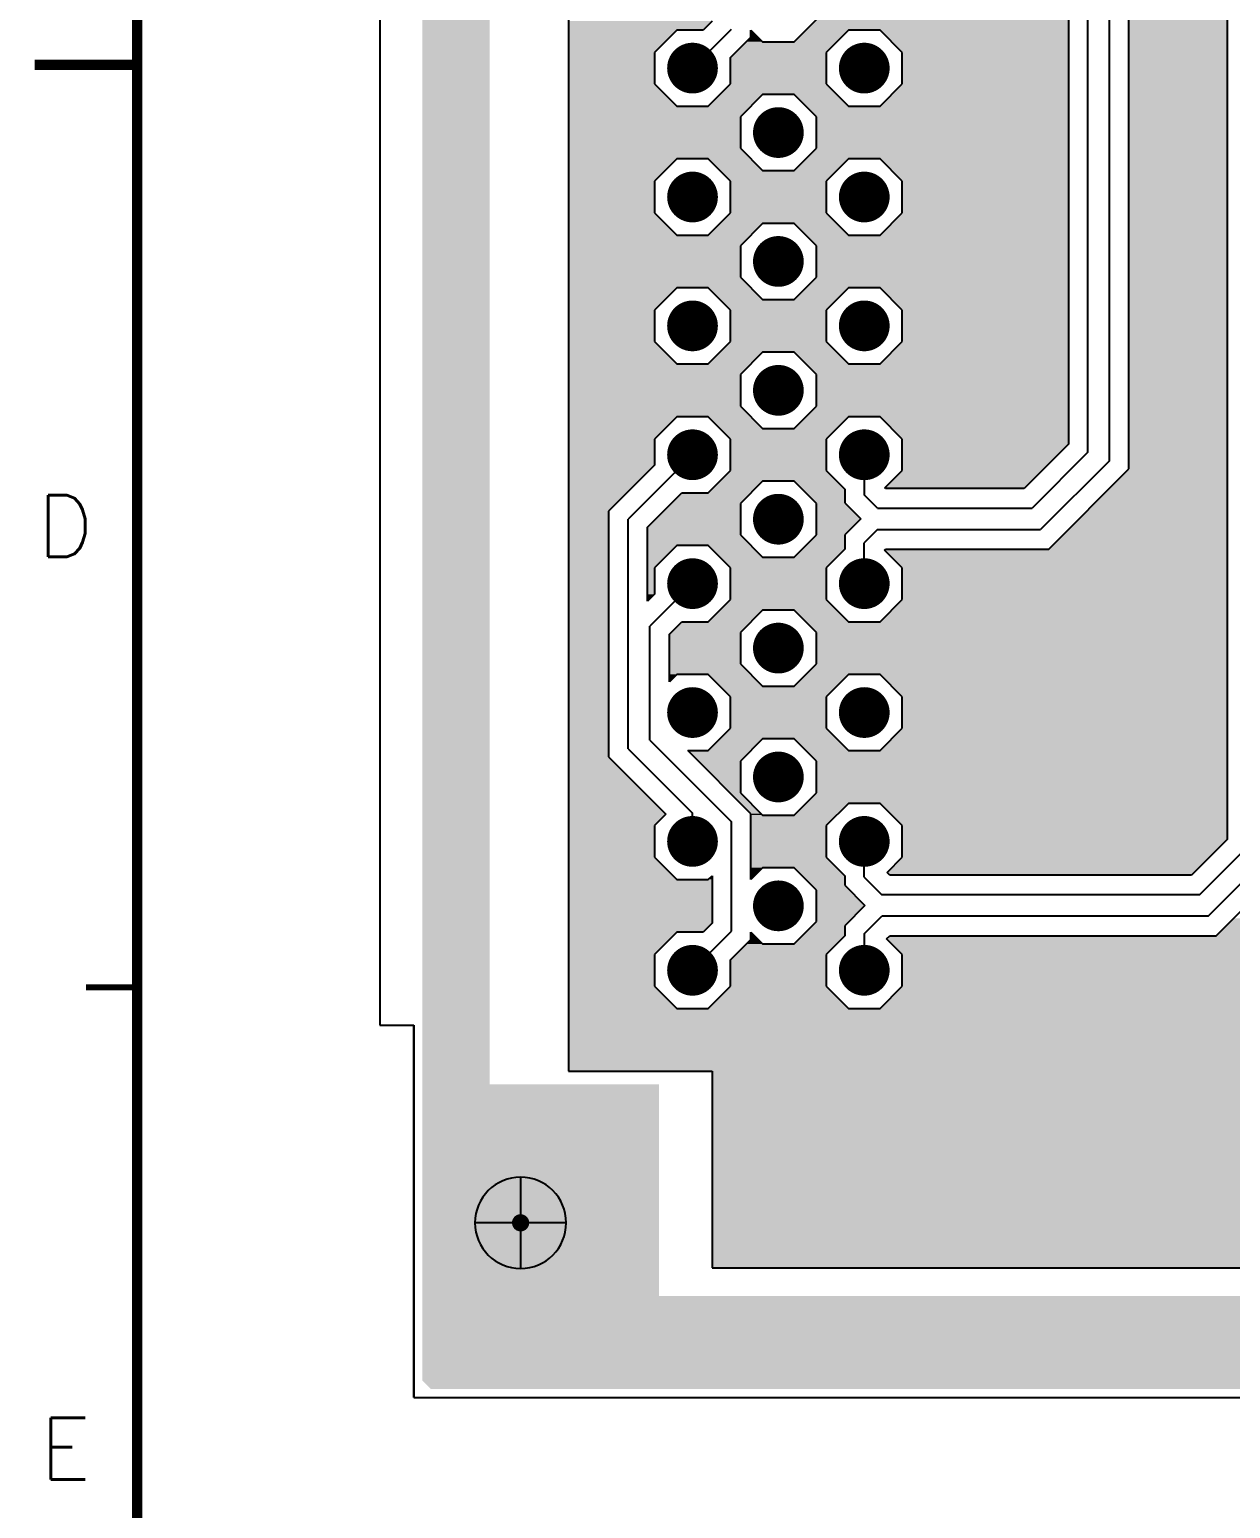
# Model space of a CAD drawing. Extents: x 295 to 953, y 10 to 290.
# Drawn here: x 486.7 to 545.3, y 79.6 to 151.7 of the extents above; entities that cross this region are included whole.
import ezdxf
from ezdxf.enums import TextEntityAlignment as Align

# ---------------------------------------------------------------- set-up
doc = ezdxf.new("R2010")
doc.units = 0
doc.header["$LTSCALE"] = 5
doc.header["$MEASUREMENT"] = 0
doc.layers.get('0').update_dxf_attribs({"linetype": 'CONTINUOUS', "lineweight": 25})
for name, color, linetype in [('L1-TOP_GBR', 7, 'CONTINUOUS'), ('문자', 4, 'CONTINUOUS'), ('테두리', 3, 'CONTINUOUS')]:
    doc.layers.add(name, color=color, linetype=linetype)
doc.styles.get("Standard").update_dxf_attribs({"font": 'simplex.shx'})

# ---------------------------------------------------------------- blocks, each defined once
blk = doc.blocks.new('C')
at = {"layer": '테두리'}
for points, const_width in [([(15, 285), (15, 15), (405, 15), (405, 285), (15, 285)], 0.5), ([(10, 150), (15, 150)], 0.5), ([(12.5, 105), (15, 105)], 0.3)]:
    blk.add_lwpolyline(points, dxfattribs=dict(at, const_width=const_width))
at = {"layer": '문자'}
for s, p in [('D', (11.5, 127.5)), ('E', (11.5, 82.5))]:
    blk.add_text(s, height=3, dxfattribs=at).set_placement(p, align=Align.MIDDLE)

msp = doc.modelspace()

# ---------------------------------------------------------------- linework, layer by layer
for points, const_width in [([(518.463, 149.837, 1), (519.701, 149.837, 1)], 1.238), ([(526.845, 149.837, 1), (528.083, 149.837, 1)], 1.238), ([(522.654, 146.694, 1), (523.892, 146.694, 1)], 1.238), ([(518.463, 143.55, 1), (519.701, 143.55, 1)], 1.238), ([(526.845, 143.55, 1), (528.083, 143.55, 1)], 1.238), ([(522.654, 140.407, 1), (523.892, 140.407, 1)], 1.238), ([(518.463, 137.264, 1), (519.701, 137.264, 1)], 1.238), ([(526.845, 137.264, 1), (528.083, 137.264, 1)], 1.238), ([(522.654, 134.12, 1), (523.892, 134.12, 1)], 1.238), ([(518.463, 130.977, 1), (519.701, 130.977, 1)], 1.238), ([(526.845, 130.977, 1), (528.083, 130.977, 1)], 1.238), ([(522.654, 127.834, 1), (523.892, 127.834, 1)], 1.238), ([(518.463, 124.691, 1), (519.701, 124.691, 1)], 1.238), ([(526.845, 124.691, 1), (528.083, 124.691, 1)], 1.238), ([(522.654, 121.547, 1), (523.892, 121.547, 1)], 1.238), ([(518.463, 118.404, 1), (519.701, 118.404, 1)], 1.238), ([(526.845, 118.404, 1), (528.083, 118.404, 1)], 1.238), ([(522.654, 115.261, 1), (523.892, 115.261, 1)], 1.238), ([(518.463, 112.118, 1), (519.701, 112.118, 1)], 1.238), ([(526.845, 112.118, 1), (528.083, 112.118, 1)], 1.238), ([(522.654, 108.975, 1), (523.892, 108.975, 1)], 1.238), ([(518.463, 105.831, 1), (519.701, 105.831, 1)], 1.238), ([(526.845, 105.831, 1), (528.083, 105.831, 1)], 1.238), ([(510.482, 93.514, 1), (510.901, 93.514, 1)], 0.419)]:
    msp.add_lwpolyline(points, format="xyb", close=True, dxfattribs=dict(const_width=const_width))
at = {"layer": 'L1-TOP_GBR'}
for p, q in [((503.828, 231.85), (503.828, 103.15)), ((503.828, 231.85), (503.828, 103.15)), ((513.026, 230.192), (513.026, 100.914)), ((537.428, 230.82), (537.428, 131.492)), ((538.377, 131.099), (538.377, 230.428)), ((539.425, 130.68), (539.425, 230.009)), ((540.373, 130.288), (540.373, 229.616)), ((545.181, 220.972), (545.181, 112.213)), ((524.042, 151.124), (525.129, 152.211)), ((518.313, 151.693), (517.226, 150.606)), ((519.597, 151.693), (518.313, 151.693)), ((519.082, 149.837), (520.984, 151.739)), ((520.035, 152.132), (519.597, 151.693)), ((521.933, 151.695), (522.504, 151.124)), ((521.933, 151.346), (521.933, 151.695)), ((526.695, 151.693), (525.608, 150.606)), ((528.233, 151.693), (526.695, 151.693)), ((529.32, 150.606), (528.233, 151.693)), ((520.938, 150.352), (521.933, 151.346)), ((522.504, 151.124), (524.042, 151.124)), ((517.226, 150.606), (517.226, 149.068)), ((520.938, 149.068), (520.938, 150.352)), ((525.608, 150.606), (525.608, 149.068)), ((529.32, 149.068), (529.32, 150.606)), ((517.226, 149.068), (518.313, 147.981)), ((519.851, 147.981), (520.938, 149.068)), ((525.608, 149.068), (526.695, 147.981)), ((528.233, 147.981), (529.32, 149.068)), ((518.313, 147.981), (519.851, 147.981)), ((522.504, 148.55), (521.417, 147.462)), ((524.042, 148.55), (522.504, 148.55)), ((525.129, 147.462), (524.042, 148.55)), ((526.695, 147.981), (528.233, 147.981)), ((521.417, 147.462), (521.417, 145.925)), ((525.129, 145.925), (525.129, 147.462)), ((521.417, 145.925), (522.504, 144.837)), ((524.042, 144.837), (525.129, 145.925)), ((518.313, 145.406), (517.226, 144.319)), ((519.851, 145.406), (518.313, 145.406)), ((520.938, 144.319), (519.851, 145.406)), ((526.695, 145.406), (525.608, 144.319)), ((528.233, 145.406), (526.695, 145.406)), ((529.32, 144.319), (528.233, 145.406)), ((517.226, 144.319), (517.226, 142.781)), ((520.938, 142.781), (520.938, 144.319)), ((522.504, 144.837), (524.042, 144.837)), ((525.608, 144.319), (525.608, 142.781)), ((529.32, 142.781), (529.32, 144.319)), ((517.226, 142.781), (518.313, 141.694)), ((519.851, 141.694), (520.938, 142.781)), ((522.504, 142.263), (521.417, 141.176)), ((524.042, 142.263), (522.504, 142.263)), ((525.129, 141.176), (524.042, 142.263)), ((525.608, 142.781), (526.695, 141.694)), ((528.233, 141.694), (529.32, 142.781)), ((518.313, 141.694), (519.851, 141.694)), ((526.695, 141.694), (528.233, 141.694)), ((521.417, 141.176), (521.417, 139.638)), ((525.129, 139.638), (525.129, 141.176)), ((521.417, 139.638), (522.504, 138.551)), ((524.042, 138.551), (525.129, 139.638)), ((518.313, 139.12), (517.226, 138.033)), ((519.851, 139.12), (518.313, 139.12)), ((520.938, 138.033), (519.851, 139.12)), ((522.504, 138.551), (524.042, 138.551)), ((526.695, 139.12), (525.608, 138.033)), ((528.233, 139.12), (526.695, 139.12)), ((529.32, 138.033), (528.233, 139.12)), ((517.226, 138.033), (517.226, 136.495)), ((520.938, 136.495), (520.938, 138.033)), ((525.608, 138.033), (525.608, 136.495)), ((529.32, 136.495), (529.32, 138.033)), ((517.226, 136.495), (518.313, 135.407)), ((519.851, 135.407), (520.938, 136.495)), ((525.608, 136.495), (526.695, 135.407)), ((528.233, 135.407), (529.32, 136.495)), ((522.504, 135.977), (521.417, 134.889)), ((524.042, 135.977), (522.504, 135.977)), ((525.129, 134.889), (524.042, 135.977)), ((518.313, 135.407), (519.851, 135.407)), ((526.695, 135.407), (528.233, 135.407)), ((521.417, 134.889), (521.417, 133.352)), ((525.129, 133.352), (525.129, 134.889)), ((518.313, 132.833), (517.226, 131.746)), ((519.851, 132.833), (518.313, 132.833)), ((520.938, 131.746), (519.851, 132.833)), ((521.417, 133.352), (522.504, 132.264)), ((524.042, 132.264), (525.129, 133.352)), ((526.695, 132.833), (525.608, 131.746)), ((528.233, 132.833), (526.695, 132.833)), ((529.32, 131.746), (528.233, 132.833)), ((522.504, 132.264), (524.042, 132.264)), ((517.226, 131.746), (517.226, 130.462)), ((520.938, 130.208), (520.938, 131.746)), ((525.608, 131.746), (525.608, 130.208)), ((529.32, 130.208), (529.32, 131.746)), ((537.428, 131.492), (535.26, 129.324)), ((519.082, 130.977), (515.939, 127.834)), ((527.464, 130.977), (527.464, 129.03)), ((538.377, 131.099), (535.653, 128.375)), ((539.425, 130.68), (536.072, 127.327)), ((517.226, 130.462), (514.99, 128.227)), ((519.851, 129.121), (520.938, 130.208)), ((525.608, 130.208), (526.515, 129.301)), ((528.469, 129.357), (529.32, 130.208)), ((536.465, 126.379), (540.373, 130.288)), ((516.887, 127.441), (518.567, 129.121)), ((518.567, 129.121), (519.851, 129.121)), ((522.504, 129.69), (521.417, 128.603)), ((524.042, 129.69), (522.504, 129.69)), ((525.129, 128.603), (524.042, 129.69)), ((526.515, 129.301), (526.515, 128.628)), ((528.502, 129.324), (528.469, 129.357)), ((535.26, 129.324), (528.502, 129.324)), ((521.417, 128.603), (521.417, 127.065)), ((525.129, 127.065), (525.129, 128.603)), ((526.515, 128.628), (527.291, 127.852)), ((527.464, 129.03), (527.464, 129.02)), ((528.109, 128.375), (527.464, 129.02)), ((514.99, 128.227), (514.99, 116.248)), ((515.939, 116.64), (515.939, 127.834)), ((527.291, 127.852), (526.515, 127.075)), ((528.109, 128.375), (535.653, 128.375)), ((516.887, 123.838), (516.887, 127.441)), ((521.417, 127.065), (522.504, 125.978)), ((524.042, 125.978), (525.129, 127.065)), ((526.515, 127.075), (526.515, 126.367)), ((528.109, 127.327), (527.464, 126.682)), ((528.109, 127.327), (536.072, 127.327)), ((518.313, 126.547), (517.226, 125.46)), ((519.851, 126.547), (518.313, 126.547)), ((520.938, 125.46), (519.851, 126.547)), ((526.515, 126.367), (525.608, 125.46)), ((527.464, 124.691), (527.464, 126.682)), ((528.452, 126.328), (528.502, 126.379)), ((529.32, 125.46), (528.452, 126.328)), ((528.502, 126.379), (536.465, 126.379)), ((522.504, 125.978), (524.042, 125.978)), ((517.226, 125.46), (517.226, 124.176)), ((520.938, 123.922), (520.938, 125.46)), ((525.608, 125.46), (525.608, 123.922)), ((529.32, 123.922), (529.32, 125.46)), ((517.226, 124.176), (516.887, 123.838)), ((519.082, 124.691), (517.003, 122.612)), ((519.851, 122.835), (520.938, 123.922)), ((522.504, 123.404), (521.417, 122.316)), ((524.042, 123.404), (522.504, 123.404)), ((525.129, 122.316), (524.042, 123.404)), ((525.608, 123.922), (526.695, 122.835)), ((528.233, 122.835), (529.32, 123.922)), ((517.952, 122.219), (518.567, 122.835)), ((518.567, 122.835), (519.851, 122.835)), ((526.695, 122.835), (528.233, 122.835)), ((517.003, 117.059), (517.003, 122.612)), ((517.952, 119.899), (517.952, 122.219)), ((521.417, 122.316), (521.417, 120.779)), ((525.129, 120.779), (525.129, 122.316)), ((521.417, 120.779), (522.504, 119.691)), ((524.042, 119.691), (525.129, 120.779)), ((518.313, 120.26), (517.952, 119.899)), ((519.851, 120.26), (518.313, 120.26)), ((520.938, 119.173), (519.851, 120.26)), ((526.695, 120.26), (525.608, 119.173)), ((528.233, 120.26), (526.695, 120.26)), ((529.32, 119.173), (528.233, 120.26)), ((520.938, 117.635), (520.938, 119.173)), ((522.504, 119.691), (524.042, 119.691)), ((525.608, 119.173), (525.608, 117.635)), ((529.32, 117.635), (529.32, 119.173)), ((519.851, 116.548), (520.938, 117.635)), ((525.608, 117.635), (526.695, 116.548)), ((528.233, 116.548), (529.32, 117.635)), ((517.003, 117.059), (520.984, 113.078)), ((522.504, 117.117), (521.417, 116.03)), ((524.042, 117.117), (522.504, 117.117)), ((525.129, 116.03), (524.042, 117.117)), ((514.99, 116.248), (517.788, 113.449)), ((515.939, 116.64), (519.082, 113.497)), ((518.856, 116.548), (519.851, 116.548)), ((521.933, 113.471), (518.856, 116.548)), ((526.695, 116.548), (528.233, 116.548)), ((521.417, 116.03), (521.417, 114.492)), ((525.129, 114.492), (525.129, 116.03)), ((521.417, 114.492), (522.504, 113.405)), ((524.042, 113.405), (525.129, 114.492)), ((526.695, 113.974), (525.608, 112.887)), ((528.233, 113.974), (526.695, 113.974)), ((529.32, 112.887), (528.233, 113.974)), ((517.788, 113.449), (517.226, 112.887)), ((519.082, 112.118), (519.082, 113.497)), ((521.933, 110.26), (521.933, 113.471)), ((522.504, 113.405), (524.042, 113.405)), ((517.226, 112.887), (517.226, 111.349)), ((520.984, 107.734), (520.984, 113.078)), ((525.608, 112.887), (525.608, 111.349)), ((529.32, 111.349), (529.32, 112.887)), ((527.464, 110.37), (527.464, 112.118)), ((545.181, 112.213), (543.433, 110.464)), ((543.825, 109.516), (546.13, 111.821)), ((517.226, 111.349), (518.313, 110.261)), ((525.608, 111.349), (526.515, 110.441)), ((528.574, 110.603), (529.32, 111.349)), ((544.244, 108.468), (547.178, 111.402)), ((519.851, 110.261), (520.035, 110.446)), ((520.035, 110.446), (520.035, 108.126)), ((522.504, 110.831), (521.933, 110.26)), ((524.042, 110.831), (522.504, 110.831)), ((525.129, 109.743), (524.042, 110.831)), ((526.515, 110.441), (526.515, 109.978)), ((527.464, 110.37), (528.319, 109.516)), ((528.711, 110.464), (528.574, 110.603)), ((543.433, 110.464), (528.711, 110.464)), ((544.637, 107.519), (548.127, 111.009)), ((518.313, 110.261), (519.851, 110.261)), ((525.129, 108.206), (525.129, 109.743)), ((526.515, 109.978), (527.5, 108.993)), ((527.5, 108.993), (526.515, 108.006)), ((543.825, 109.516), (528.319, 109.516)), ((524.042, 107.118), (525.129, 108.206)), ((527.464, 107.613), (528.319, 108.468)), ((544.244, 108.468), (528.319, 108.468)), ((518.313, 107.687), (517.226, 106.6)), ((519.597, 107.687), (518.313, 107.687)), ((519.082, 105.831), (520.984, 107.734)), ((520.035, 108.126), (519.597, 107.687)), ((521.933, 107.689), (522.504, 107.118)), ((521.933, 107.341), (521.933, 107.689)), ((526.515, 107.508), (525.608, 106.6)), ((526.515, 108.006), (526.515, 107.508)), ((527.464, 107.613), (527.464, 105.831)), ((528.556, 107.364), (528.711, 107.519)), ((528.711, 107.519), (544.637, 107.519)), ((520.938, 106.346), (521.933, 107.341)), ((522.504, 107.118), (524.042, 107.118)), ((529.32, 106.6), (528.556, 107.364)), ((517.226, 106.6), (517.226, 105.062)), ((520.938, 105.062), (520.938, 106.346)), ((525.608, 106.6), (525.608, 105.062)), ((529.32, 105.062), (529.32, 106.6)), ((517.226, 105.062), (518.313, 103.975)), ((519.851, 103.975), (520.938, 105.062)), ((525.608, 105.062), (526.695, 103.975)), ((528.233, 103.975), (529.32, 105.062)), ((518.313, 103.975), (519.851, 103.975)), ((526.695, 103.975), (528.233, 103.975)), ((503.828, 103.15), (505.478, 103.15)), ((505.478, 103.15), (505.478, 85)), ((505.478, 85), (505.478, 103.15)), ((513.026, 100.914), (520.039, 100.914)), ((520.039, 100.914), (520.039, 91.311)), ((510.692, 95.741), (510.692, 91.286)), ((512.919, 93.514), (508.464, 93.514)), ((520.039, 91.311), (578.873, 91.311)), ((505.478, 85), (865.178, 85))]:
    msp.add_line(p, q, dxfattribs=at)
for start, end in [(0, 180), (180, 0)]:
    msp.add_arc((510.692, 93.514), 2.227, start, end, dxfattribs=at)
for points in [[(505.89, 100.262), (505.89, 234.738), (509.19, 100.262), (509.19, 234.738)], [(540.373, 130.288), (540.373, 167.541), (545.181, 130.288), (545.181, 167.541)], [(524.611, 151.693), (525.129, 152.211), (537.428, 151.693), (537.428, 152.211)], [(513.026, 151.693), (513.026, 152.132), (519.597, 151.693), (520.035, 152.132)], [(513.026, 150.606), (513.026, 151.693), (517.226, 150.606), (518.313, 151.693)], [(513.026, 151.693), (513.026, 151.693), (518.313, 151.693), (519.597, 151.693)], [(521.933, 151.346), (521.933, 151.695), (522.281, 151.346), (521.933, 151.695)], [(524.042, 151.124), (524.611, 151.693), (526.126, 151.124), (526.695, 151.693)], [(524.611, 151.693), (524.611, 151.693), (526.695, 151.693), (528.233, 151.693)], [(529.32, 150.606), (528.233, 151.693), (537.428, 150.606), (537.428, 151.693)], [(521.192, 150.606), (521.71, 151.124), (525.608, 150.606), (526.126, 151.124)], [(521.71, 151.124), (521.933, 151.346), (522.504, 151.124), (522.281, 151.346)], [(521.71, 151.124), (521.71, 151.124), (524.042, 151.124), (522.504, 151.124)], [(513.026, 149.068), (513.026, 150.606), (517.226, 149.068), (517.226, 150.606)], [(520.938, 150.352), (521.192, 150.606), (525.608, 150.352), (525.608, 150.606)], [(520.938, 149.068), (520.938, 150.352), (525.608, 149.068), (525.608, 150.352)], [(529.32, 149.068), (529.32, 150.606), (537.428, 149.068), (537.428, 150.606)], [(513.026, 147.981), (513.026, 149.068), (518.313, 147.981), (517.226, 149.068)], [(520.42, 148.55), (520.938, 149.068), (526.126, 148.55), (525.608, 149.068)], [(528.233, 147.98), (529.32, 149.068), (537.428, 147.98), (537.428, 149.068)], [(513.026, 147.98), (513.026, 147.981), (519.851, 147.98), (518.313, 147.981)], [(513.026, 147.462), (513.026, 147.98), (521.417, 147.462), (521.935, 147.98)], [(519.851, 147.98), (520.42, 148.55), (521.935, 147.98), (522.504, 148.55)], [(520.42, 148.55), (520.42, 148.55), (522.504, 148.55), (524.042, 148.55)], [(524.611, 147.981), (524.042, 148.55), (526.695, 147.981), (526.126, 148.55)], [(524.611, 147.98), (524.611, 147.981), (528.233, 147.98), (526.695, 147.981)], [(525.129, 147.462), (524.611, 147.98), (537.428, 147.462), (537.428, 147.98)], [(513.026, 145.925), (513.026, 147.462), (521.417, 145.925), (521.417, 147.462)], [(525.129, 145.925), (525.129, 147.462), (537.428, 145.925), (537.428, 147.462)], [(513.026, 145.406), (513.026, 145.925), (521.935, 145.406), (521.417, 145.925)], [(524.611, 145.406), (525.129, 145.925), (537.428, 145.406), (537.428, 145.925)], [(513.026, 144.319), (513.026, 145.406), (517.226, 144.319), (518.313, 145.406)], [(513.026, 145.406), (513.026, 145.406), (518.313, 145.406), (519.851, 145.406)], [(520.42, 144.837), (519.851, 145.406), (522.504, 144.837), (521.935, 145.406)], [(524.042, 144.837), (524.611, 145.406), (526.126, 144.837), (526.695, 145.406)], [(524.611, 145.406), (524.611, 145.406), (526.695, 145.406), (528.233, 145.406)], [(529.32, 144.319), (528.233, 145.406), (537.428, 144.319), (537.428, 145.406)], [(513.026, 142.781), (513.026, 144.319), (517.226, 142.781), (517.226, 144.319)], [(520.938, 144.319), (520.42, 144.837), (525.608, 144.319), (526.126, 144.837)], [(520.42, 144.837), (520.42, 144.837), (524.042, 144.837), (522.504, 144.837)], [(520.938, 142.781), (520.938, 144.319), (525.608, 142.781), (525.608, 144.319)], [(529.32, 142.781), (529.32, 144.319), (537.428, 142.781), (537.428, 144.319)], [(513.026, 141.694), (513.026, 142.781), (518.313, 141.694), (517.226, 142.781)], [(519.851, 141.694), (520.42, 142.263), (521.935, 141.694), (522.504, 142.263)], [(520.42, 142.263), (520.938, 142.781), (526.126, 142.263), (525.608, 142.781)], [(520.42, 142.263), (520.42, 142.263), (522.504, 142.263), (524.042, 142.263)], [(524.611, 141.694), (524.042, 142.263), (526.695, 141.694), (526.126, 142.263)], [(528.233, 141.694), (529.32, 142.781), (537.428, 141.694), (537.428, 142.781)], [(513.026, 141.176), (513.026, 141.694), (521.417, 141.176), (521.935, 141.694)], [(513.026, 141.694), (513.026, 141.694), (519.851, 141.694), (518.313, 141.694)], [(525.129, 141.176), (524.611, 141.694), (537.428, 141.176), (537.428, 141.694)], [(524.611, 141.694), (524.611, 141.694), (528.233, 141.694), (526.695, 141.694)], [(513.026, 139.638), (513.026, 141.176), (521.417, 139.638), (521.417, 141.176)], [(525.129, 139.638), (525.129, 141.176), (537.428, 139.638), (537.428, 141.176)], [(513.026, 139.12), (513.026, 139.638), (521.935, 139.12), (521.417, 139.638)], [(524.611, 139.12), (525.129, 139.638), (537.428, 139.12), (537.428, 139.638)], [(513.026, 138.033), (513.026, 139.12), (517.226, 138.033), (518.313, 139.12)], [(513.026, 139.12), (513.026, 139.12), (518.313, 139.12), (519.851, 139.12)], [(520.42, 138.551), (519.851, 139.12), (522.504, 138.551), (521.935, 139.12)], [(520.938, 138.033), (520.42, 138.551), (525.608, 138.033), (526.126, 138.551)], [(520.42, 138.551), (520.42, 138.551), (524.042, 138.551), (522.504, 138.551)], [(524.042, 138.551), (524.611, 139.12), (526.126, 138.551), (526.695, 139.12)], [(524.611, 139.12), (524.611, 139.12), (526.695, 139.12), (528.233, 139.12)], [(529.32, 138.033), (528.233, 139.12), (537.428, 138.033), (537.428, 139.12)], [(513.026, 136.495), (513.026, 138.033), (517.226, 136.495), (517.226, 138.033)], [(520.938, 136.495), (520.938, 138.033), (525.608, 136.495), (525.608, 138.033)], [(529.32, 136.495), (529.32, 138.033), (537.428, 136.495), (537.428, 138.033)], [(513.026, 135.407), (513.026, 136.495), (518.313, 135.407), (517.226, 136.495)], [(520.42, 135.977), (520.938, 136.495), (526.126, 135.977), (525.608, 136.495)], [(528.233, 135.407), (529.32, 136.495), (537.428, 135.407), (537.428, 136.495)], [(519.851, 135.407), (520.42, 135.977), (521.935, 135.407), (522.504, 135.977)], [(520.42, 135.977), (520.42, 135.977), (522.504, 135.977), (524.042, 135.977)], [(524.611, 135.407), (524.042, 135.977), (526.695, 135.407), (526.126, 135.977)], [(513.026, 134.889), (513.026, 135.407), (521.417, 134.889), (521.935, 135.407)], [(513.026, 135.407), (513.026, 135.407), (519.851, 135.407), (518.313, 135.407)], [(525.129, 134.889), (524.611, 135.407), (537.428, 134.889), (537.428, 135.407)], [(513.026, 133.352), (513.026, 134.889), (521.417, 133.352), (521.417, 134.889)], [(525.129, 133.352), (525.129, 134.889), (537.428, 133.352), (537.428, 134.889)], [(513.026, 132.833), (513.026, 133.352), (521.935, 132.833), (521.417, 133.352)], [(513.026, 131.746), (513.026, 132.833), (517.226, 131.746), (518.313, 132.833)], [(513.026, 132.833), (513.026, 132.833), (518.313, 132.833), (519.851, 132.833)], [(520.42, 132.264), (519.851, 132.833), (522.504, 132.264), (521.935, 132.833)], [(524.042, 132.264), (524.611, 132.833), (526.126, 132.264), (526.695, 132.833)], [(524.611, 132.833), (525.129, 133.352), (537.428, 132.833), (537.428, 133.352)], [(524.611, 132.833), (524.611, 132.833), (526.695, 132.833), (528.233, 132.833)], [(529.32, 131.746), (528.233, 132.833), (537.428, 131.746), (537.428, 132.833)], [(520.938, 131.746), (520.42, 132.264), (525.608, 131.746), (526.126, 132.264)], [(520.42, 132.264), (520.42, 132.264), (524.042, 132.264), (522.504, 132.264)], [(513.026, 130.462), (513.026, 131.746), (517.226, 130.462), (517.226, 131.746)], [(520.938, 130.208), (520.938, 131.746), (525.608, 130.208), (525.608, 131.746)], [(529.32, 131.492), (529.32, 131.746), (537.428, 131.492), (537.428, 131.746)], [(529.32, 130.208), (529.32, 131.492), (536.144, 130.208), (537.428, 131.492)], [(513.026, 128.227), (513.026, 130.462), (514.99, 128.227), (517.226, 130.462)], [(520.42, 129.69), (520.938, 130.208), (526.126, 129.69), (525.608, 130.208)], [(528.469, 129.357), (529.32, 130.208), (535.293, 129.357), (536.144, 130.208)], [(536.465, 126.379), (540.373, 130.288), (545.181, 126.379), (545.181, 130.288)], [(518.049, 128.603), (518.567, 129.121), (521.417, 128.603), (521.935, 129.121)], [(519.851, 129.121), (520.42, 129.69), (521.935, 129.121), (522.504, 129.69)], [(520.42, 129.69), (520.42, 129.69), (522.504, 129.69), (524.042, 129.69)], [(524.431, 129.301), (524.042, 129.69), (526.515, 129.301), (526.126, 129.69)], [(525.104, 128.628), (524.431, 129.301), (526.515, 128.628), (526.515, 129.301)], [(528.502, 129.324), (528.469, 129.357), (535.26, 129.324), (535.293, 129.357)], [(516.887, 127.441), (518.049, 128.603), (521.417, 127.441), (521.417, 128.603)], [(525.129, 128.603), (525.104, 128.628), (526.54, 128.603), (526.515, 128.628)], [(525.129, 127.852), (525.129, 128.603), (527.291, 127.852), (526.54, 128.603)], [(513.026, 116.248), (513.026, 128.227), (514.99, 116.248), (514.99, 128.227)], [(525.129, 127.075), (525.129, 127.852), (526.515, 127.075), (527.291, 127.852)], [(516.887, 127.065), (516.887, 127.441), (521.417, 127.065), (521.417, 127.441)], [(516.887, 126.547), (516.887, 127.065), (521.935, 126.547), (521.417, 127.065)], [(524.431, 126.367), (525.129, 127.065), (526.515, 126.367), (526.515, 127.065)], [(525.129, 127.065), (525.129, 127.075), (526.515, 127.065), (526.515, 127.075)], [(516.887, 125.46), (516.887, 126.547), (517.226, 125.46), (518.313, 126.547)], [(516.887, 126.547), (516.887, 126.547), (518.313, 126.547), (519.851, 126.547)], [(520.42, 125.978), (519.851, 126.547), (522.504, 125.978), (521.935, 126.547)], [(524.042, 125.978), (524.431, 126.367), (526.126, 125.978), (526.515, 126.367)], [(528.452, 126.328), (528.502, 126.379), (545.181, 126.328), (545.181, 126.379)], [(529.32, 125.46), (528.452, 126.328), (545.181, 125.46), (545.181, 126.328)], [(520.938, 125.46), (520.42, 125.978), (525.608, 125.46), (526.126, 125.978)], [(520.42, 125.978), (520.42, 125.978), (524.042, 125.978), (522.504, 125.978)], [(516.887, 124.176), (516.887, 125.46), (517.226, 124.176), (517.226, 125.46)], [(520.938, 123.922), (520.938, 125.46), (525.608, 123.922), (525.608, 125.46)], [(529.32, 123.922), (529.32, 125.46), (545.181, 123.922), (545.181, 125.46)], [(516.887, 123.838), (516.887, 124.176), (516.887, 123.838), (517.226, 124.176)], [(519.851, 122.835), (520.42, 123.404), (521.935, 122.835), (522.504, 123.404)], [(520.42, 123.404), (520.938, 123.922), (526.126, 123.404), (525.608, 123.922)], [(520.42, 123.404), (520.42, 123.404), (522.504, 123.404), (524.042, 123.404)], [(524.611, 122.835), (524.042, 123.404), (526.695, 122.835), (526.126, 123.404)], [(528.233, 122.834), (529.32, 123.922), (545.181, 122.834), (545.181, 123.922)], [(518.049, 122.316), (518.567, 122.835), (521.417, 122.316), (521.935, 122.835)], [(524.611, 122.834), (524.611, 122.835), (528.233, 122.834), (526.695, 122.835)], [(525.129, 122.316), (524.611, 122.834), (545.181, 122.316), (545.181, 122.834)], [(517.952, 122.219), (518.049, 122.316), (521.417, 122.219), (521.417, 122.316)], [(517.952, 120.779), (517.952, 122.219), (521.417, 120.779), (521.417, 122.219)], [(525.129, 120.779), (525.129, 122.316), (545.181, 120.779), (545.181, 122.316)], [(517.952, 120.26), (517.952, 120.779), (521.935, 120.26), (521.417, 120.779)], [(524.611, 120.26), (525.129, 120.779), (545.181, 120.26), (545.181, 120.779)], [(517.952, 119.899), (517.952, 120.26), (517.952, 119.899), (518.313, 120.26)], [(517.952, 120.26), (517.952, 120.26), (518.313, 120.26), (519.851, 120.26)], [(520.42, 119.691), (519.851, 120.26), (522.504, 119.691), (521.935, 120.26)], [(524.042, 119.691), (524.611, 120.26), (526.126, 119.691), (526.695, 120.26)], [(524.611, 120.26), (524.611, 120.26), (526.695, 120.26), (528.233, 120.26)], [(529.32, 119.173), (528.233, 120.26), (545.181, 119.173), (545.181, 120.26)], [(520.938, 119.173), (520.42, 119.691), (525.608, 119.173), (526.126, 119.691)], [(520.42, 119.691), (520.42, 119.691), (524.042, 119.691), (522.504, 119.691)], [(520.938, 117.635), (520.938, 119.173), (525.608, 117.635), (525.608, 119.173)], [(529.32, 117.635), (529.32, 119.173), (545.181, 117.635), (545.181, 119.173)], [(520.42, 117.117), (520.938, 117.635), (526.126, 117.117), (525.608, 117.635)], [(528.233, 116.548), (529.32, 117.635), (545.181, 116.548), (545.181, 117.635)], [(519.851, 116.548), (520.42, 117.117), (521.935, 116.548), (522.504, 117.117)], [(520.42, 117.117), (520.42, 117.117), (522.504, 117.117), (524.042, 117.117)], [(524.611, 116.548), (524.042, 117.117), (526.695, 116.548), (526.126, 117.117)], [(513.026, 113.449), (513.026, 116.248), (517.788, 113.449), (514.99, 116.248)], [(519.374, 116.03), (518.856, 116.548), (521.417, 116.03), (521.935, 116.548)], [(525.129, 116.03), (524.611, 116.548), (545.181, 116.03), (545.181, 116.548)], [(520.912, 114.492), (519.374, 116.03), (521.417, 114.492), (521.417, 116.03)], [(525.129, 114.492), (525.129, 116.03), (545.181, 114.492), (545.181, 116.03)], [(521.933, 113.471), (520.912, 114.492), (522.438, 113.471), (521.417, 114.492)], [(524.042, 113.405), (524.611, 113.974), (526.126, 113.405), (526.695, 113.974)], [(524.611, 113.974), (525.129, 114.492), (545.181, 113.974), (545.181, 114.492)], [(524.611, 113.974), (524.611, 113.974), (526.695, 113.974), (528.233, 113.974)], [(529.32, 112.887), (528.233, 113.974), (545.181, 112.887), (545.181, 113.974)], [(513.026, 112.887), (513.026, 113.449), (517.226, 112.887), (517.788, 113.449)], [(521.933, 113.405), (521.933, 113.471), (522.504, 113.405), (522.438, 113.471)], [(521.933, 112.887), (521.933, 113.405), (525.608, 112.887), (526.126, 113.405)], [(513.026, 111.349), (513.026, 112.887), (517.226, 111.349), (517.226, 112.887)], [(521.933, 111.349), (521.933, 112.887), (525.608, 111.349), (525.608, 112.887)], [(529.32, 112.213), (529.32, 112.887), (545.181, 112.213), (545.181, 112.887)], [(529.32, 111.349), (529.32, 112.213), (544.317, 111.349), (545.181, 112.213)], [(513.026, 110.261), (513.026, 111.349), (518.313, 110.261), (517.226, 111.349)], [(521.933, 110.831), (521.933, 111.349), (526.126, 110.831), (525.608, 111.349)], [(528.574, 110.603), (529.32, 111.349), (543.571, 110.603), (544.317, 111.349)], [(519.851, 110.261), (520.035, 110.446), (520.035, 110.261), (520.035, 110.446)], [(521.933, 110.26), (521.933, 110.831), (521.933, 110.26), (522.504, 110.831)], [(521.933, 110.831), (521.933, 110.831), (522.504, 110.831), (524.042, 110.831)], [(524.431, 110.441), (524.042, 110.831), (526.515, 110.441), (526.126, 110.831)], [(524.895, 109.978), (524.431, 110.441), (526.515, 109.978), (526.515, 110.441)], [(528.711, 110.464), (528.574, 110.603), (543.433, 110.464), (543.571, 110.603)], [(513.026, 108.126), (513.026, 110.261), (520.035, 108.126), (520.035, 110.261)], [(525.129, 109.743), (524.895, 109.978), (526.749, 109.743), (526.515, 109.978)], [(525.129, 108.993), (525.129, 109.743), (527.5, 108.993), (526.749, 109.743)], [(525.129, 108.206), (525.129, 108.993), (526.714, 108.206), (527.5, 108.993)], [(524.929, 108.006), (525.129, 108.206), (526.515, 108.006), (526.714, 108.206)], [(544.637, 107.519), (545.488, 108.371), (568.95, 107.519), (568.95, 108.371)], [(513.026, 107.687), (513.026, 108.126), (519.597, 107.687), (520.035, 108.126)], [(513.026, 107.687), (513.026, 107.687), (518.313, 107.687), (519.597, 107.687)], [(513.026, 106.6), (513.026, 107.687), (517.226, 106.6), (518.313, 107.687)], [(521.933, 107.341), (521.933, 107.689), (522.281, 107.341), (521.933, 107.689)], [(524.042, 107.118), (524.431, 107.508), (526.126, 107.118), (526.515, 107.508)], [(524.431, 107.508), (524.929, 108.006), (526.515, 107.508), (526.515, 108.006)], [(528.556, 107.364), (528.711, 107.519), (568.95, 107.364), (568.95, 107.519)], [(521.192, 106.6), (521.71, 107.118), (525.608, 106.6), (526.126, 107.118)], [(521.71, 107.118), (521.933, 107.341), (522.504, 107.118), (522.281, 107.341)], [(528.609, 107.311), (528.556, 107.364), (568.95, 107.311), (568.95, 107.364)], [(529.021, 106.899), (528.609, 107.311), (569.362, 106.899), (568.95, 107.311)], [(529.32, 106.6), (529.021, 106.899), (569.065, 106.6), (569.362, 106.899)], [(513.026, 105.062), (513.026, 106.6), (517.226, 105.062), (517.226, 106.6)], [(520.938, 106.346), (521.192, 106.6), (525.608, 106.346), (525.608, 106.6)], [(520.938, 105.062), (520.938, 106.346), (525.608, 105.062), (525.608, 106.346)], [(529.32, 106.485), (529.32, 106.6), (568.95, 106.485), (569.065, 106.6)], [(529.32, 105.425), (529.32, 106.485), (568.95, 105.425), (568.95, 106.485)], [(529.32, 105.062), (529.32, 105.425), (569.313, 105.062), (568.95, 105.425)], [(513.026, 103.975), (513.026, 105.062), (518.313, 103.975), (517.226, 105.062)], [(519.851, 103.975), (520.938, 105.062), (526.695, 103.975), (525.608, 105.062)], [(528.845, 104.587), (528.934, 104.676), (572.512, 104.587), (572.423, 104.676)], [(528.934, 104.676), (529.32, 105.062), (569.699, 104.676), (569.313, 105.062)], [(513.026, 100.914), (513.026, 103.975), (572.512, 100.914), (572.512, 103.975)], [(528.233, 103.975), (528.845, 104.587), (572.512, 103.975), (572.512, 104.587)], [(520.039, 96.845), (520.039, 100.914), (572.512, 96.845), (572.512, 100.914)], [(505.89, 99.85), (505.89, 100.262), (517.44, 99.85), (517.44, 100.262)], [(505.89, 100.262), (505.89, 100.262), (517.44, 100.262), (509.19, 100.262)], [(505.89, 98.2), (505.89, 99.85), (517.44, 98.2), (517.44, 99.85)], [(505.89, 89.95), (505.89, 98.2), (517.44, 89.95), (517.44, 98.2)], [(520.039, 94.402), (520.039, 96.845), (574.956, 94.402), (572.512, 96.845)], [(520.039, 94.319), (520.039, 94.402), (576.119, 94.319), (576.119, 94.402)], [(520.039, 94.402), (520.039, 94.402), (576.119, 94.402), (574.956, 94.402)], [(520.039, 94.293), (520.039, 94.319), (579.746, 94.293), (579.746, 94.319)], [(520.039, 94.108), (520.039, 94.293), (585.311, 94.108), (585.126, 94.293)], [(520.039, 94.293), (520.039, 94.293), (585.126, 94.293), (582.881, 94.293)], [(520.039, 91.385), (520.039, 94.108), (576.119, 91.385), (576.119, 94.108)], [(520.039, 94.108), (520.039, 94.108), (576.119, 94.108), (579.006, 94.108)], [(520.039, 91.385), (520.039, 91.385), (578.799, 91.385), (576.119, 91.385)], [(520.039, 91.311), (520.039, 91.385), (578.873, 91.311), (578.799, 91.385)], [(505.89, 88.465), (505.89, 89.95), (868.065, 88.465), (868.065, 89.95)], [(505.89, 89.95), (505.89, 89.95), (868.065, 89.95), (517.44, 89.95)], [(505.89, 85.825), (505.89, 88.465), (865.425, 85.825), (868.065, 88.465)], [(506.303, 85.413), (505.89, 85.825), (865.013, 85.413), (865.425, 85.825)]]:
    msp.add_solid(points, dxfattribs=at)

# ---------------------------------------------------------------- block references
msp.add_blockref('C', (476.978, 0))

doc.saveas('drawing.dxf')
